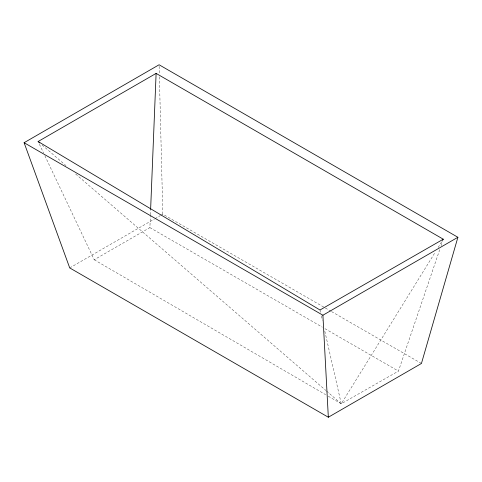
<?xml version="1.0" encoding="UTF-8"?>
<svg xmlns="http://www.w3.org/2000/svg" width="482" height="482" viewBox="0 0 482 482"><rect width="100%" height="100%" fill="white"/><g stroke="black" fill="none" stroke-linecap="round" stroke-linejoin="round"><path stroke-width="0.36" stroke-dasharray="2.41 1.81" d="M44.88 155.794L94.213 259.75L149.89 227.606L150.378 215.568M150.408 214.815L150.589 210.303M328.26 396.21L341.262 403.789L398.439 371.104L439.885 249.176M441.096 245.615L442.548 241.337M326.477 390.998L341.262 403.789L435.373 251.953M438.138 247.489L442.488 240.47M69.721 267.92L154.354 219.057M155.005 218.677L160.217 215.671M160.868 215.297L162.82 214.171L330.887 311.197M331.538 311.577L421.437 363.476M149.89 227.606L322.313 327.151M324.916 328.658L398.439 371.104M94.213 259.75L325.663 394.692M42.091 144.968L65.98 165.633M75.65 174.002L325.91 390.504M39.397 144.239L43.591 153.077M320.006 309.998L320.669 312.926M321.337 315.861L322.331 320.253M324.82 331.248L341.262 403.789M159.132 66.275L159.319 73.782M159.397 76.783L162.82 214.171"/><path stroke-width="0.72" d="M150.619 209.55L156.108 73.397L443.277 239.199L442.488 240.47M457.9 237.283L421.437 363.476L328.332 417.231L69.721 267.92L24.1 142.708L159.096 64.769L457.9 237.283L322.904 315.222L24.1 142.708M39.813 142.997L38.108 141.521L156.108 73.397M443.277 239.199L320.006 309.998L38.108 141.521M322.904 315.222L328.332 417.231"/></g></svg>
